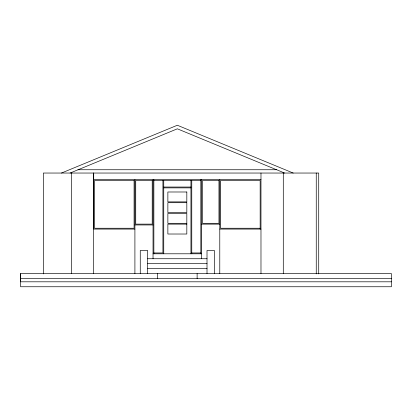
<?xml version="1.0" encoding="UTF-8"?>
<svg xmlns="http://www.w3.org/2000/svg" width="412" height="412" viewBox="0 0 412 412"><rect width="100%" height="100%" fill="white"/><g stroke="black" fill="none" stroke-linecap="round" stroke-linejoin="round"><path stroke-width="0.62" d="M20.6 273.568L20.6 286.752L391.4 286.752L391.4 273.568L20.6 273.568L20.6 281.808L391.4 281.808M61.47 173.04L177.345 125.248L293.179 173.04M70.117 173.04L177.345 128.812L276.55 169.744M77.95 169.744L276.699 169.744L284.538 173.04M93.709 179.632L260.981 179.632M153.861 180.456L200.829 180.456M163.749 187.048L190.941 187.048M163.749 187.872L190.941 187.872M186.821 223.304L167.869 223.304L167.869 213.416L186.821 213.416L186.821 234.016L167.869 234.016L167.869 224.128L186.821 224.128M201.653 224.128L219.781 224.128M134.909 224.952L153.037 224.952M260.157 228.248L220.605 228.248L220.605 180.456L260.157 180.456L260.157 229.072M134.909 229.072L93.709 229.072L93.709 173.04M219.781 229.072L260.981 229.072M153.861 252.968L162.925 252.968L162.925 180.456M191.765 252.968L200.829 252.968M153.037 253.792L201.653 253.792M147.681 258.736L207.009 258.736M147.681 263.68L207.009 263.68M147.681 268.624L207.009 268.624M20.6 278.656L391.4 278.656M318.723 273.903L318.723 173.04L43.342 173.04L43.342 273.903M316.251 173.04L316.251 273.903M283.291 173.04L283.291 273.568M260.981 173.04L260.981 273.568M219.781 179.632L219.781 273.568M214.425 273.568L214.425 250.496L207.009 250.496L207.009 273.568M201.653 179.632L201.653 258.736M200.829 179.632L200.829 253.792M197.121 273.568L197.121 278.641M191.765 180.456L191.765 253.792M190.941 180.456L190.941 253.792M163.749 180.456L163.749 253.792M157.569 273.568L157.569 278.641M153.861 179.632L153.861 253.792M153.037 179.632L153.037 258.736M147.681 273.568L147.681 250.496L140.265 250.496L140.265 273.568M134.909 179.632L134.909 273.568M93.606 173.04L93.606 273.568M71.358 173.04L71.358 273.568M134.085 180.456L94.533 180.456L94.533 228.248L134.085 228.248L134.085 180.456M152.213 180.456L135.733 180.456L135.733 224.128L152.213 224.128L152.213 180.456M218.957 180.456L202.477 180.456L202.477 223.304L218.957 223.304L218.957 180.456M186.821 191.992L167.869 191.992L167.869 201.88L186.821 201.88L186.821 191.992M186.821 202.704L167.869 202.704L167.869 212.592L186.821 212.592L186.821 202.704"/></g></svg>
